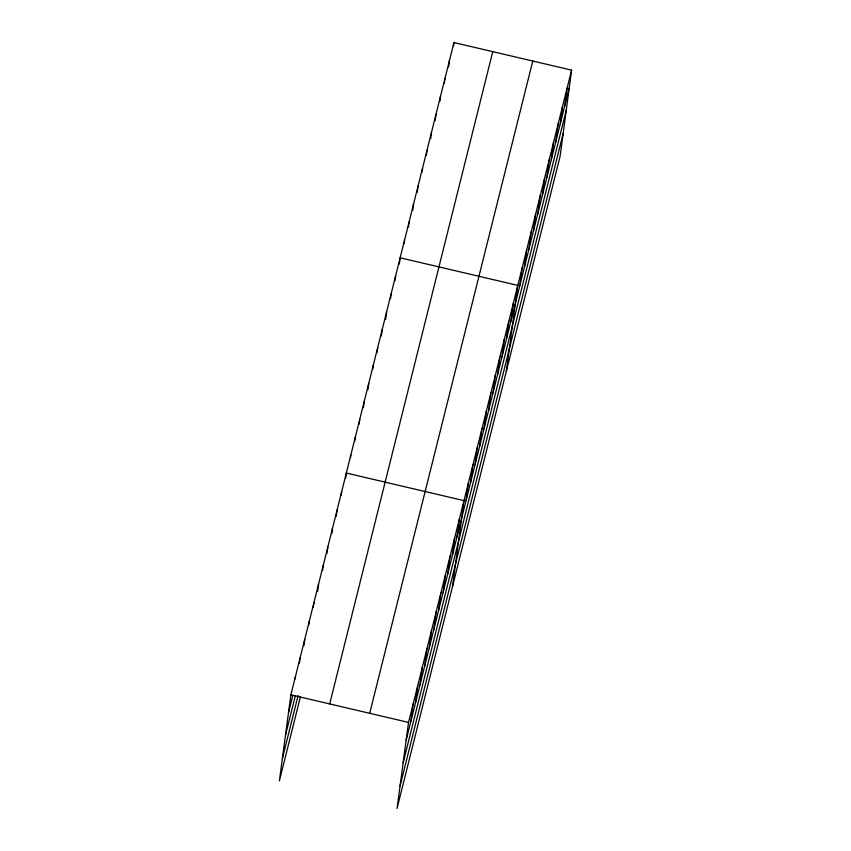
<?xml version="1.0" encoding="UTF-8"?>
<svg xmlns="http://www.w3.org/2000/svg" width="851" height="851" viewBox="0 0 851 851"><rect width="100%" height="100%" fill="white"/><g stroke="black" fill="none" stroke-linecap="round" stroke-linejoin="round"><path stroke-width="1.28" d="M571.606 70.133L408.533 722.403L397.055 808.45L560.118 156.169L571.606 70.133L453.945 42.55L290.882 694.831L279.394 780.867L300.339 697.086M295.159 678.896L295.499 676.343M299.435 662.961L300.116 657.866M303.892 645.76L304.743 639.388M308.849 624.73L309.36 620.9M313.296 607.518L313.976 602.423M317.583 591.594L318.604 583.946M322.54 570.564L323.22 565.458M326.986 553.352L327.837 546.98M331.784 533.598L332.464 528.503M336.23 516.387L337.081 510.015M341.187 495.356L341.698 491.538M345.644 478.156L346.325 473.05L463.976 500.633L452.498 586.679M350.463 457.668L350.803 455.115M354.782 440.999L355.293 437.18M359.09 424.341L359.771 419.245M363.409 407.682L364.26 401.3M367.898 389.737L368.749 383.365M372.717 369.249L373.227 365.43M377.036 352.591L377.716 347.495M381.344 335.932L382.195 329.55M385.663 319.263L386.684 311.615M390.481 298.775L391.162 293.68M394.97 280.841L395.651 275.735M399.289 264.172L400.14 257.8L517.791 285.383L506.313 371.419M404.108 243.684L404.619 239.865M408.427 227.026L409.108 221.93M412.735 210.367L413.586 203.985M417.224 192.422L418.075 186.05M422.043 171.934L422.553 168.115M426.362 155.276L427.042 150.18M430.68 138.617L431.531 132.235M435.159 120.672L436.01 114.3M439.818 101.46L440.499 96.365M444.296 83.526L444.977 78.43M448.615 66.867L449.466 60.485M453.434 46.38L453.945 42.55M410.767 721.776L413.15 703.926M415.394 703.298L417.777 685.449M420.011 684.81L422.394 666.961M424.628 666.333L427.011 648.483M429.255 647.856L431.638 630.006M433.872 629.368L436.255 611.518M438.488 610.89L440.871 593.041M443.116 592.402L445.498 574.563M447.732 573.925L450.115 556.075M452.349 555.448L454.732 537.598M456.976 536.96L459.359 519.11M466.082 500.548L468.465 482.698M470.56 482.602L472.943 464.763M475.049 464.667L477.432 446.818M479.528 446.732L481.911 428.883M484.017 428.798L486.4 410.948M488.506 410.852L490.878 393.013M492.984 392.917L495.367 375.068M497.473 374.983L499.856 357.133M501.952 357.048L504.335 339.198M506.441 339.102L508.824 321.252M510.919 321.167L513.302 303.318M519.887 285.298L522.269 267.448M524.376 267.352L526.758 249.503M528.865 249.417L531.247 231.568M533.343 231.483L535.726 213.633M537.832 213.537L540.215 195.698M542.31 195.602L544.693 177.753M546.799 177.668L549.182 159.818M551.278 159.733L553.661 141.883M555.767 141.787L558.15 123.938M560.256 123.852L562.628 106.003M564.734 105.918L567.117 88.068M288.5 712.681L292.808 695.427M285.489 735.179L295.35 695.756M282.404 758.369L298.105 695.533M329.699 703.926L492.772 51.656M369.706 713.308L532.779 61.027M406.15 740.253L569.223 87.983M403.151 762.762L566.213 110.481M400.055 785.941L563.128 133.671M290.882 694.831L408.533 722.403"/></g></svg>
